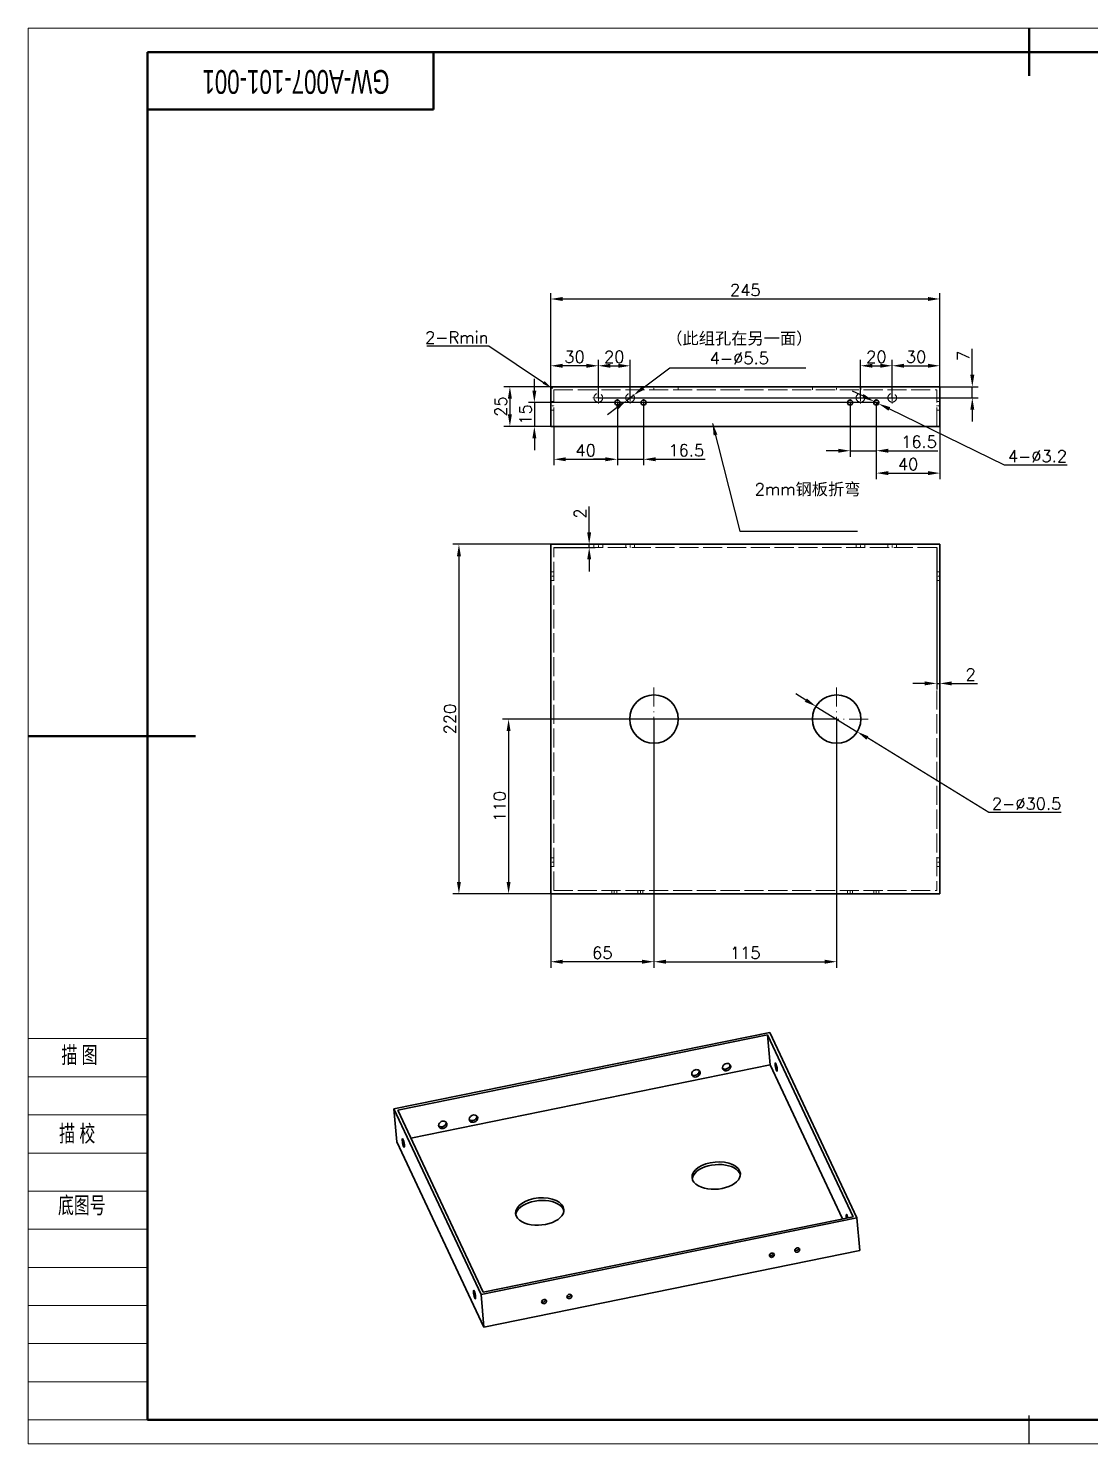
# Model space of a CAD drawing. Header units: millimetres. Extents: x -13336 to 61423, y -27528 to -3175.
# Drawn here: x -13336 to -12667, y -6843 to -5952 of the extents above; entities that cross this region are included whole.
import ezdxf

# ---------------------------------------------------------------- set-up
doc = ezdxf.new("R2010")
doc.units = ezdxf.units.MM
for name, pattern in [('CENTER2', [28.575, 19.05, -3.175, 3.175, -3.175]), ('DASHDOT', [18.5, 12, -3, 0.5, -3]), ('DASHED', [15, 12, -3])]:
    doc.linetypes.add(name, pattern=pattern)
for name, color, linetype, lineweight in [('09图框', 4, 'Continuous', 15), ('中心线', 1, 'CENTER2', 15), ('图框', 4, 'Continuous', 15), ('文字', 3, 'Continuous', 15), ('细实线', 7, 'Continuous', 15), ('轮廓线', 7, 'Continuous', 50)]:
    doc.layers.add(name, color=color, linetype=linetype, lineweight=lineweight)
doc.layers.add('DIM', color=2, linetype='Continuous')
doc.styles.get("Standard").update_dxf_attribs({"font": 'txt', "bigfont": 'gbcbig.shx'})
doc.styles.add('宋体', font='', dxfattribs={"width": 0.8})
doc.styles.add('汉字 5号', font='FSGB2312.ttf', dxfattribs={"width": 0.7, "height": 5})
doc.styles.add('汉字3.5号', font='FSGB2312.ttf', dxfattribs={"width": 0.7, "height": 3.5})
doc.styles.get('宋体').set_extended_font_data('SimSun')
doc.dimstyles.new('1：3', dxfattribs={"dimscale": 3, "dimtxt": 2.5, "dimasz": 2.5, "dimexe": 1.25, "dimexo": 0, "dimtad": 1, "dimdsep": 46, "dimtxsty": 'Standard', "dimcen": 2.5, "dimclrd": 3, "dimclre": 3, "dimclrt": 1, "dimadec": 0, "dimazin": 0, "dimtfac": 1, "dimtmove": 0, "dimatfit": 3, "dimfxl": 0, "dimarcsym": 0})
doc.dimstyles.new('1：3$3', dxfattribs={"dimscale": 3, "dimtxt": 2.5, "dimasz": 2.5, "dimexe": 1.25, "dimexo": 0, "dimtad": 1, "dimtoh": 1, "dimdsep": 46, "dimtxsty": 'Standard', "dimcen": 2.5, "dimclrd": 3, "dimclre": 3, "dimclrt": 1, "dimadec": 0, "dimazin": 0, "dimtfac": 1, "dimtmove": 0, "dimatfit": 3, "dimfxl": 0, "dimarcsym": 0})
doc.dimstyles.new('1：3$4', dxfattribs={"dimscale": 3, "dimtxt": 2.5, "dimasz": 2.5, "dimexe": 1.25, "dimexo": 0, "dimtad": 1, "dimtoh": 1, "dimdsep": 46, "dimtxsty": 'Standard', "dimcen": 2.5, "dimclrd": 3, "dimclre": 3, "dimclrt": 1, "dimadec": 0, "dimazin": 0, "dimtfac": 1, "dimtmove": 0, "dimatfit": 3, "dimfxl": 0, "dimarcsym": 0})

# ---------------------------------------------------------------- blocks, each defined once
blk = doc.blocks.new('A3图框')
at = {"layer": '09图框', "linetype": 'ByBlock', "lineweight": 15}
for p, q in [((66985.19, 10662.44), (66985.19, 10365.44)), ((67405.19, 10365.44), (67405.19, 10662.44))]:
    blk.add_line(p, q, dxfattribs=at)
at = {"layer": '09图框', "linetype": 'Continuous', "lineweight": 15}
for p, q in [((66985.19, 10662.44), (67405.19, 10662.44)), ((66985.19, 10365.44), (67405.19, 10365.44))]:
    blk.add_line(p, q, dxfattribs=at)
at = {"layer": 'DIM'}
blk.add_line((67340.19, 10379.94), (67280.19, 10379.94), dxfattribs=at)
at = {"layer": 'DIM', "ltscale": 20}
for p, q in [((67295.75, 10374.78), (67295.75, 10377.78)), ((67301.25, 10377.03), (67295.75, 10377.78)), ((67301.25, 10375.53), (67295.75, 10374.78)), ((67301.25, 10375.53), (67301.25, 10377.03))]:
    blk.add_line(p, q, dxfattribs=at)
for radius in [1.5, 0.75]:
    blk.add_circle((67290.75, 10376.28), radius, dxfattribs=at)
at = {"layer": '中心线', "color": 7, "linetype": 'Continuous', "lineweight": 50}
for p, q in [((67010.19, 10657.44), (67400.19, 10657.44)), ((67010.19, 10645.44), (67070.19, 10645.44)), ((67400.19, 10370.44), (67010.19, 10370.44))]:
    blk.add_line(p, q, dxfattribs=at)
at = {"layer": '中心线', "linetype": 'CENTER2', "lineweight": 18, "ltscale": 0.25}
for p, q in [((67290.75, 10373.11), (67290.75, 10379.44)), ((67305.17, 10376.28), (67287.07, 10376.27))]:
    blk.add_line(p, q, dxfattribs=at)
at = {"layer": '细实线', "color": 2, "linetype": 'Continuous', "lineweight": 15}
for p, q in [((67010.19, 10450.44), (66985.19, 10450.44)), ((67010.19, 10442.44), (66985.19, 10442.44)), ((67010.19, 10434.44), (66985.19, 10434.44)), ((67010.19, 10426.44), (66985.19, 10426.44)), ((67010.19, 10418.44), (66985.19, 10418.44)), ((67010.19, 10410.44), (66985.19, 10410.44)), ((67280.19, 10405.44), (67220.19, 10405.44)), ((67010.19, 10402.44), (66985.19, 10402.44)), ((67280.19, 10400.44), (67220.19, 10400.44)), ((67400.19, 10395.44), (67220.19, 10395.44)), ((67010.19, 10394.44), (66985.19, 10394.44)), ((67280.19, 10390.44), (67220.19, 10390.44)), ((67010.19, 10386.44), (66985.19, 10386.44)), ((67280.19, 10383.78), (67220.19, 10383.78)), ((67400.19, 10385.44), (67280.19, 10385.44)), ((67010.19, 10378.44), (66985.19, 10378.44)), ((67280.19, 10377.11), (67220.19, 10377.11)), ((67010.19, 10370.44), (66985.19, 10370.44))]:
    blk.add_line(p, q, dxfattribs=at)
at = {"layer": '细实线', "color": 2, "linetype": 'ByBlock', "lineweight": 15}
for p, q in [((67227.19, 10390.44), (67227.19, 10410.44)), ((67234.19, 10390.44), (67234.19, 10410.44)), ((67254.33, 10390.44), (67254.33, 10410.44)), ((67269.33, 10390.44), (67269.33, 10410.44)), ((67280.19, 10370.44), (67280.19, 10410.44)), ((67340.19, 10370.44), (67340.19, 10410.44)), ((67295.19, 10385.44), (67295.19, 10395.44)), ((67310.19, 10370.44), (67310.19, 10395.44)), ((67325.19, 10385.44), (67325.19, 10395.44)), ((67355.19, 10385.44), (67355.19, 10395.44)), ((67370.19, 10385.44), (67370.19, 10395.44)), ((67385.19, 10385.44), (67385.19, 10395.44)), ((67230.19, 10370.44), (67230.19, 10390.44)), ((67250.19, 10370.44), (67250.19, 10390.44)), ((67260.19, 10370.44), (67260.19, 10390.44))]:
    blk.add_line(p, q, dxfattribs=at)
at = {"layer": '轮廓线'}
for p, q in [((67195.19, 10662.44), (67195.19, 10652.44)), ((66985.19, 10513.94), (67020.27, 10513.94)), ((67405.19, 10513.94), (67395.19, 10513.94))]:
    blk.add_line(p, q, dxfattribs=at)
at = {"layer": '轮廓线', "color": 7, "linetype": 'ByBlock', "lineweight": 50}
for p, q in [((67010.19, 10370.44), (67010.19, 10657.44)), ((67070.19, 10645.44), (67070.19, 10657.44)), ((67400.19, 10370.44), (67400.19, 10657.27)), ((67220.19, 10370.44), (67220.19, 10410.44))]:
    blk.add_line(p, q, dxfattribs=at)
at = {"layer": '轮廓线', "linetype": 'Continuous', "lineweight": 50}
blk.add_line((67400.19, 10410.44), (67220.19, 10410.44), dxfattribs=at)
at = {"layer": '中心线', "lineweight": 15, "attachment_point": 1}
for s, insert, char_height, width, style in [('{\\C4;描 图}', (66992.13, 10448.77), 3.5, 25, '汉字3.5号'), ('{\\C4;描 校}', (66991.65, 10432.29), 3.5, 25, '汉字3.5号'), ('{\\C4;底图号}', (66991.41, 10417.24), 3.5, 25, '汉字3.5号'), ('{\\C4;标记}', (67220.28, 10395.43), 3.5, 7.1413, '汉字3.5号'), ('{\\C4;处数}', (67227.14, 10395.28), 3.5, 7.1413, '汉字3.5号'), ('{\\C4;更改文件号}', (67235.71, 10395.43), 3.5, 19.9957, '汉字3.5号'), ('{\\C4;签字}', (67258.04, 10395.44), 3.5, 14.8572, '汉字3.5号'), ('{\\C4;日期}', (67270.9, 10395.44), 3.5, 11, '汉字3.5号'), ('{\\C4;重量}', (67314.26, 10392.46), 3.5, 10, '汉字3.5号'), ('{\\C4;比例}', (67343.91, 10392.5), 3.5, 15, '汉字3.5号'), ('{\\C4;共  张}', (67372.73, 10392.5), 3.5, 15, '汉字3.5号'), ('{\\C4;第  张}', (67387.73, 10392.5), 3.5, 15, '汉字3.5号'), ('{\\C4;设计}', (67222.21, 10389.35), 3.5, 19.9958, '汉字3.5号'), ('{\\C4;拆图}', (67252.21, 10389.35), 3.5, 19.9958, '汉字3.5号'), ('{\\C4;审核}', (67222.03, 10382.83), 3.5, 19.9958, '汉字3.5号'), ('{\\C4;图样标记}', (67288.61, 10385.43), 3.5, 20, '汉字3.5号'), ('{\\C4;精工自动化}', (67357.41, 10381.6), 5, 60, '汉字 5号'), ('{\\C4;标准化}', (67220.2, 10376.28), 3.5, 19.9958, '汉字3.5号'), ('{\\C4;批准}', (67252.21, 10376.02), 3.5, 19.9958, '汉字3.5号')]:
    blk.add_mtext(s, dxfattribs=dict(at, insert=insert, char_height=char_height, width=width, style=style))
at = {"layer": '图框', "color": 4, "lineweight": 18, "style": '宋体', "width": 0.8}
blk.add_text('1st ANGLE PROJECTION', height=2, dxfattribs=at).set_placement((67283.74, 10371.29))
at = {"layer": '轮廓线', "lineweight": 15, "char_height": 3.5, "attachment_point": 1, "style": '汉字3.5号'}
for s, insert, width in [('{\\C4;数量}', (67285.05, 10392.91), 10), ('{\\C4;材料}', (67321.7, 10385.17), 30)]:
    blk.add_mtext(s, dxfattribs=dict(at, insert=insert, width=width))
blk = doc.blocks.new('*D82')
at = {"color": 3, "lineweight": -2, "transparency": 16777216}
for p, q in [((-13006.86, -6202.32), (-13006.86, -6118.36)), ((-12761.86, -6202.32), (-12761.86, -6118.36)), ((-12999.36, -6122.11), (-12769.36, -6122.11))]:
    blk.add_line(p, q, dxfattribs=at)
at = {"color": 3, "transparency": 16777216}
for points in [[(-12999.36, -6120.86), (-12999.36, -6123.36), (-13006.86, -6122.11)], [(-12769.36, -6120.86), (-12769.36, -6123.36), (-12761.86, -6122.11)]]:
    blk.add_solid(points, dxfattribs=at)
at = {"layer": 'Defpoints', "color": 0, "transparency": 16777216}
for p in [(-12761.86, -6122.11), (-13006.86, -6202.32), (-12761.86, -6202.32)]:
    blk.add_point(p, dxfattribs=at)
at = {"color": 1, "transparency": 16777216, "insert": (-12884.36, -6116.48), "char_height": 7.5, "attachment_point": 5}
blk.add_mtext('245', dxfattribs=at)
blk = doc.blocks.new('*D83')
at = {"color": 3, "lineweight": -2, "transparency": 16777216}
for p, q in [((-13006.86, -6177.32), (-13036.31, -6177.32)), ((-13032.56, -6184.82), (-13032.56, -6194.82)), ((-13006.86, -6202.32), (-13036.31, -6202.32))]:
    blk.add_line(p, q, dxfattribs=at)
at = {"color": 3, "transparency": 16777216}
for points in [[(-13033.81, -6184.82), (-13031.31, -6184.82), (-13032.56, -6177.32)], [(-13033.81, -6194.82), (-13031.31, -6194.82), (-13032.56, -6202.32)]]:
    blk.add_solid(points, dxfattribs=at)
at = {"layer": 'Defpoints', "color": 0, "transparency": 16777216}
for p in [(-13006.86, -6177.32), (-13032.56, -6202.32), (-13006.86, -6202.32)]:
    blk.add_point(p, dxfattribs=at)
at = {"color": 1, "transparency": 16777216, "insert": (-13038.19, -6189.82), "char_height": 7.5, "attachment_point": 5, "rotation": 90}
blk.add_mtext('25', dxfattribs=at)
blk = doc.blocks.new('*D84')
at = {"color": 3, "lineweight": -2, "transparency": 16777216}
for p, q in [((-13017.14, -6179.82), (-13017.14, -6172.32)), ((-12801.86, -6187.32), (-13020.89, -6187.32)), ((-13017.14, -6187.32), (-13017.14, -6202.32)), ((-13004.86, -6202.32), (-13020.89, -6202.32)), ((-13017.14, -6209.82), (-13017.14, -6217.32))]:
    blk.add_line(p, q, dxfattribs=at)
at = {"color": 3, "transparency": 16777216}
for points in [[(-13018.39, -6179.82), (-13015.89, -6179.82), (-13017.14, -6187.32)], [(-13018.39, -6209.82), (-13015.89, -6209.82), (-13017.14, -6202.32)]]:
    blk.add_solid(points, dxfattribs=at)
at = {"layer": 'Defpoints', "color": 0, "transparency": 16777216}
for p in [(-12801.86, -6187.32), (-13017.14, -6202.32), (-13004.86, -6202.32)]:
    blk.add_point(p, dxfattribs=at)
at = {"color": 1, "transparency": 16777216, "insert": (-13022.77, -6194.82), "char_height": 7.5, "attachment_point": 5, "rotation": 90}
blk.add_mtext('15', dxfattribs=at)
blk = doc.blocks.new('*D85')
at = {"color": 3, "lineweight": -2, "transparency": 16777216}
for p, q in [((-12964.86, -6187.32), (-12964.86, -6226.77)), ((-13004.86, -6202.32), (-13004.86, -6226.77)), ((-12997.36, -6223.02), (-12972.36, -6223.02))]:
    blk.add_line(p, q, dxfattribs=at)
at = {"color": 3, "transparency": 16777216}
for points in [[(-12997.36, -6221.77), (-12997.36, -6224.27), (-13004.86, -6223.02)], [(-12972.36, -6221.77), (-12972.36, -6224.27), (-12964.86, -6223.02)]]:
    blk.add_solid(points, dxfattribs=at)
at = {"layer": 'Defpoints', "color": 0, "transparency": 16777216}
for p in [(-12964.86, -6187.32), (-13004.86, -6202.32), (-12964.86, -6223.02)]:
    blk.add_point(p, dxfattribs=at)
at = {"color": 1, "transparency": 16777216, "insert": (-12984.86, -6217.39), "char_height": 7.5, "attachment_point": 5}
blk.add_mtext('40', dxfattribs=at)
blk = doc.blocks.new('*D86')
at = {"color": 3, "lineweight": -2, "transparency": 16777216}
for p, q in [((-12964.86, -6187.32), (-12964.86, -6226.77)), ((-12948.36, -6187.32), (-12948.36, -6226.77)), ((-12972.36, -6223.02), (-12979.86, -6223.02)), ((-12964.86, -6223.02), (-12948.36, -6223.02)), ((-12940.86, -6223.02), (-12909.61, -6223.02))]:
    blk.add_line(p, q, dxfattribs=at)
at = {"color": 3, "transparency": 16777216}
for points in [[(-12972.36, -6221.77), (-12972.36, -6224.27), (-12964.86, -6223.02)], [(-12940.86, -6221.77), (-12940.86, -6224.27), (-12948.36, -6223.02)]]:
    blk.add_solid(points, dxfattribs=at)
at = {"layer": 'Defpoints', "color": 0, "transparency": 16777216}
for p in [(-12964.86, -6187.32), (-12948.36, -6187.32), (-12948.36, -6223.02)]:
    blk.add_point(p, dxfattribs=at)
at = {"color": 1, "transparency": 16777216, "insert": (-12921.49, -6217.39), "char_height": 7.5, "attachment_point": 5}
blk.add_mtext('16.5', dxfattribs=at)
blk = doc.blocks.new('*D87')
at = {"color": 3, "lineweight": -2, "transparency": 16777216}
for p, q in [((-12801.86, -6187.32), (-12801.86, -6235.48)), ((-12761.86, -6187.32), (-12761.86, -6235.48)), ((-12794.36, -6231.73), (-12769.36, -6231.73))]:
    blk.add_line(p, q, dxfattribs=at)
at = {"color": 3, "transparency": 16777216}
for points in [[(-12794.36, -6230.48), (-12794.36, -6232.98), (-12801.86, -6231.73)], [(-12769.36, -6230.48), (-12769.36, -6232.98), (-12761.86, -6231.73)]]:
    blk.add_solid(points, dxfattribs=at)
at = {"layer": 'Defpoints', "color": 0, "transparency": 16777216}
for p in [(-12801.86, -6187.32), (-12761.86, -6187.32), (-12761.86, -6231.73)]:
    blk.add_point(p, dxfattribs=at)
at = {"color": 1, "transparency": 16777216, "insert": (-12781.86, -6226.1), "char_height": 7.5, "attachment_point": 5}
blk.add_mtext('40', dxfattribs=at)
blk = doc.blocks.new('*D88')
at = {"color": 3, "lineweight": -2, "transparency": 16777216}
for p, q in [((-12818.36, -6187.32), (-12818.36, -6221.39)), ((-12801.86, -6187.32), (-12801.86, -6221.39)), ((-12825.86, -6217.64), (-12833.36, -6217.64)), ((-12818.36, -6217.64), (-12801.86, -6217.64)), ((-12794.36, -6217.64), (-12763.11, -6217.64))]:
    blk.add_line(p, q, dxfattribs=at)
at = {"color": 3, "transparency": 16777216}
for points in [[(-12825.86, -6216.39), (-12825.86, -6218.89), (-12818.36, -6217.64)], [(-12794.36, -6216.39), (-12794.36, -6218.89), (-12801.86, -6217.64)]]:
    blk.add_solid(points, dxfattribs=at)
at = {"layer": 'Defpoints', "color": 0, "transparency": 16777216}
for p in [(-12818.36, -6187.32), (-12801.86, -6187.32), (-12801.86, -6217.64)]:
    blk.add_point(p, dxfattribs=at)
at = {"color": 1, "transparency": 16777216, "insert": (-12774.99, -6212.01), "char_height": 7.5, "attachment_point": 5}
blk.add_mtext('16.5', dxfattribs=at)
blk = doc.blocks.new('*D89')
at = {"color": 3, "lineweight": -2, "transparency": 16777216}
for p, q in [((-13006.86, -6186.57), (-13006.86, -6160.42)), ((-12984.36, -6164.17), (-12999.36, -6164.17)), ((-12976.86, -6184.32), (-12976.86, -6160.42))]:
    blk.add_line(p, q, dxfattribs=at)
at = {"color": 3, "transparency": 16777216}
for points in [[(-12999.36, -6162.92), (-12999.36, -6165.42), (-13006.86, -6164.17)], [(-12984.36, -6162.92), (-12984.36, -6165.42), (-12976.86, -6164.17)]]:
    blk.add_solid(points, dxfattribs=at)
at = {"layer": 'Defpoints', "color": 0, "transparency": 16777216}
for p in [(-13006.86, -6164.17), (-13006.86, -6186.57), (-12976.86, -6184.32)]:
    blk.add_point(p, dxfattribs=at)
at = {"color": 1, "transparency": 16777216, "insert": (-12991.86, -6158.55), "char_height": 7.5, "attachment_point": 5}
blk.add_mtext('30', dxfattribs=at)
blk = doc.blocks.new('*D90')
at = {"color": 3, "lineweight": -2, "transparency": 16777216}
for p, q in [((-12976.86, -6184.32), (-12976.86, -6160.42)), ((-12969.36, -6164.17), (-12964.36, -6164.17)), ((-12956.86, -6184.32), (-12956.86, -6160.42))]:
    blk.add_line(p, q, dxfattribs=at)
at = {"color": 3, "transparency": 16777216}
for points in [[(-12969.36, -6162.92), (-12969.36, -6165.42), (-12976.86, -6164.17)], [(-12964.36, -6162.92), (-12964.36, -6165.42), (-12956.86, -6164.17)]]:
    blk.add_solid(points, dxfattribs=at)
at = {"layer": 'Defpoints', "color": 0, "transparency": 16777216}
for p in [(-12956.86, -6164.17), (-12976.86, -6184.32), (-12956.86, -6184.32)]:
    blk.add_point(p, dxfattribs=at)
at = {"color": 1, "transparency": 16777216, "insert": (-12966.86, -6158.55), "char_height": 7.5, "attachment_point": 5}
blk.add_mtext('20', dxfattribs=at)
blk = doc.blocks.new('*D91')
at = {"color": 3, "lineweight": -2, "transparency": 16777216}
for p, q in [((-12791.86, -6184.32), (-12791.86, -6160.4)), ((-12784.36, -6164.15), (-12769.36, -6164.15)), ((-12761.86, -6186.57), (-12761.86, -6160.4))]:
    blk.add_line(p, q, dxfattribs=at)
at = {"color": 3, "transparency": 16777216}
for points in [[(-12784.36, -6162.9), (-12784.36, -6165.4), (-12791.86, -6164.15)], [(-12769.36, -6162.9), (-12769.36, -6165.4), (-12761.86, -6164.15)]]:
    blk.add_solid(points, dxfattribs=at)
at = {"layer": 'Defpoints', "color": 0, "transparency": 16777216}
for p in [(-12761.86, -6164.15), (-12791.86, -6184.32), (-12761.86, -6186.57)]:
    blk.add_point(p, dxfattribs=at)
at = {"color": 1, "transparency": 16777216, "insert": (-12776.86, -6158.52), "char_height": 7.5, "attachment_point": 5}
blk.add_mtext('30', dxfattribs=at)
blk = doc.blocks.new('*D92')
at = {"color": 3, "lineweight": -2, "transparency": 16777216}
for p, q in [((-12811.86, -6184.32), (-12811.86, -6160.4)), ((-12804.36, -6164.15), (-12799.36, -6164.15)), ((-12791.86, -6184.32), (-12791.86, -6160.4))]:
    blk.add_line(p, q, dxfattribs=at)
at = {"color": 3, "transparency": 16777216}
for points in [[(-12804.36, -6162.9), (-12804.36, -6165.4), (-12811.86, -6164.15)], [(-12799.36, -6162.9), (-12799.36, -6165.4), (-12791.86, -6164.15)]]:
    blk.add_solid(points, dxfattribs=at)
at = {"layer": 'Defpoints', "color": 0, "transparency": 16777216}
for p in [(-12791.86, -6164.15), (-12811.86, -6184.32), (-12791.86, -6184.32)]:
    blk.add_point(p, dxfattribs=at)
at = {"color": 1, "transparency": 16777216, "insert": (-12801.86, -6158.52), "char_height": 7.5, "attachment_point": 5}
blk.add_mtext('20', dxfattribs=at)
blk = doc.blocks.new('*D93')
at = {"color": 3, "lineweight": -2, "transparency": 16777216}
for p, q in [((-12741.44, -6169.82), (-12741.44, -6153.57)), ((-13006.86, -6177.32), (-12737.69, -6177.32)), ((-12741.44, -6184.32), (-12741.44, -6177.32)), ((-12976.86, -6184.32), (-12737.69, -6184.32)), ((-12741.44, -6191.82), (-12741.44, -6199.32))]:
    blk.add_line(p, q, dxfattribs=at)
at = {"color": 3, "transparency": 16777216}
for points in [[(-12742.69, -6169.82), (-12740.19, -6169.82), (-12741.44, -6177.32)], [(-12742.69, -6191.82), (-12740.19, -6191.82), (-12741.44, -6184.32)]]:
    blk.add_solid(points, dxfattribs=at)
at = {"layer": 'Defpoints', "color": 0, "transparency": 16777216}
for p in [(-13006.86, -6177.32), (-12741.44, -6177.32), (-12976.86, -6184.32)]:
    blk.add_point(p, dxfattribs=at)
at = {"color": 1, "transparency": 16777216, "insert": (-12747.06, -6157.94), "char_height": 7.5, "attachment_point": 5, "rotation": 90}
blk.add_mtext('7', dxfattribs=at)
blk = doc.blocks.new('*D94')
at = {"color": 3, "lineweight": -2, "transparency": 16777216}
for p, q in [((-12931.96, -6165.64), (-12948.66, -6178.17)), ((-12846.16, -6165.64), (-12931.96, -6165.64)), ((-12959.06, -6185.97), (-12954.66, -6182.67)), ((-12965.06, -6190.47), (-12971.06, -6194.97))]:
    blk.add_line(p, q, dxfattribs=at)
at = {"color": 3, "transparency": 16777216}
for points in [[(-12949.41, -6177.17), (-12947.91, -6179.17), (-12954.66, -6182.67)], [(-12965.81, -6189.47), (-12964.31, -6191.47), (-12959.06, -6185.97)]]:
    blk.add_solid(points, dxfattribs=at)
at = {"layer": 'Defpoints', "color": 0, "transparency": 16777216}
for p in [(-12954.66, -6182.67), (-12959.06, -6185.97)]:
    blk.add_point(p, dxfattribs=at)
at = {"color": 1, "transparency": 16777216, "insert": (-12888.12, -6153.14), "char_height": 7.5, "attachment_point": 5}
blk.add_mtext('{\\fSimSun|b0|i0|c134|p2;（此组孔在另一面）\\P}4-%%c5.5', dxfattribs=at)
blk = doc.blocks.new('*D95')
at = {"color": 3, "lineweight": -2, "transparency": 16777216}
for p, q in [((-12810.04, -6183.33), (-12816.78, -6180.04)), ((-12803.3, -6186.62), (-12800.43, -6188.02)), ((-12721.07, -6226.73), (-12793.68, -6191.31)), ((-12681.69, -6226.73), (-12721.07, -6226.73))]:
    blk.add_line(p, q, dxfattribs=at)
at = {"color": 3, "transparency": 16777216}
for points in [[(-12809.49, -6182.21), (-12810.59, -6184.45), (-12803.3, -6186.62)], [(-12793.14, -6190.19), (-12794.23, -6192.43), (-12800.43, -6188.02)]]:
    blk.add_solid(points, dxfattribs=at)
at = {"layer": 'Defpoints', "color": 0, "transparency": 16777216}
for p in [(-12803.3, -6186.62), (-12800.43, -6188.02)]:
    blk.add_point(p, dxfattribs=at)
at = {"color": 1, "transparency": 16777216, "insert": (-12700.44, -6221.1), "char_height": 7.5, "attachment_point": 5}
blk.add_mtext('4-%%c3.2', dxfattribs=at)
blk = doc.blocks.new('*D96')
at = {"color": 3, "lineweight": -2, "transparency": 16777216}
for p, q in [((-13006.86, -6276.56), (-13068.38, -6276.56)), ((-13064.63, -6284.06), (-13064.63, -6489.06)), ((-13006.86, -6496.56), (-13068.38, -6496.56))]:
    blk.add_line(p, q, dxfattribs=at)
at = {"color": 3, "transparency": 16777216}
for points in [[(-13065.88, -6284.06), (-13063.38, -6284.06), (-13064.63, -6276.56)], [(-13065.88, -6489.06), (-13063.38, -6489.06), (-13064.63, -6496.56)]]:
    blk.add_solid(points, dxfattribs=at)
at = {"layer": 'Defpoints', "color": 0, "transparency": 16777216}
for p in [(-13006.86, -6276.56), (-13064.63, -6496.56), (-13006.86, -6496.56)]:
    blk.add_point(p, dxfattribs=at)
at = {"color": 1, "transparency": 16777216, "insert": (-13070.25, -6386.56), "char_height": 7.5, "attachment_point": 5, "rotation": 90}
blk.add_mtext('220', dxfattribs=at)
blk = doc.blocks.new('*D97')
at = {"color": 3, "lineweight": -2, "transparency": 16777216}
for p, q in [((-12826.86, -6386.56), (-13037.13, -6386.56)), ((-13033.38, -6394.06), (-13033.38, -6489.06)), ((-12761.86, -6496.56), (-13037.13, -6496.56))]:
    blk.add_line(p, q, dxfattribs=at)
at = {"color": 3, "transparency": 16777216}
for points in [[(-13034.63, -6394.06), (-13032.13, -6394.06), (-13033.38, -6386.56)], [(-13034.63, -6489.06), (-13032.13, -6489.06), (-13033.38, -6496.56)]]:
    blk.add_solid(points, dxfattribs=at)
at = {"layer": 'Defpoints', "color": 0, "transparency": 16777216}
for p in [(-12826.86, -6386.56), (-13033.38, -6496.56), (-12761.86, -6496.56)]:
    blk.add_point(p, dxfattribs=at)
at = {"color": 1, "transparency": 16777216, "insert": (-13039, -6441.56), "char_height": 7.5, "attachment_point": 5, "rotation": 90}
blk.add_mtext('110', dxfattribs=at)
blk = doc.blocks.new('*D98')
at = {"color": 3, "lineweight": -2, "transparency": 16777216}
for p, q in [((-13006.86, -6386.56), (-13006.86, -6543.06)), ((-12941.86, -6386.56), (-12941.86, -6543.06)), ((-12949.36, -6539.31), (-12999.36, -6539.31))]:
    blk.add_line(p, q, dxfattribs=at)
at = {"color": 3, "transparency": 16777216}
for points in [[(-12999.36, -6538.06), (-12999.36, -6540.56), (-13006.86, -6539.31)], [(-12949.36, -6538.06), (-12949.36, -6540.56), (-12941.86, -6539.31)]]:
    blk.add_solid(points, dxfattribs=at)
at = {"layer": 'Defpoints', "color": 0, "transparency": 16777216}
for p in [(-13006.86, -6386.56), (-12941.86, -6386.56), (-13006.86, -6539.31)]:
    blk.add_point(p, dxfattribs=at)
at = {"color": 1, "transparency": 16777216, "insert": (-12974.36, -6533.69), "char_height": 7.5, "attachment_point": 5}
blk.add_mtext('65', dxfattribs=at)
blk = doc.blocks.new('*D99')
at = {"color": 3, "lineweight": -2, "transparency": 16777216}
for p, q in [((-12941.86, -6386.56), (-12941.86, -6543.06)), ((-12826.86, -6386.56), (-12826.86, -6543.06)), ((-12934.36, -6539.31), (-12834.36, -6539.31))]:
    blk.add_line(p, q, dxfattribs=at)
at = {"color": 3, "transparency": 16777216}
for points in [[(-12934.36, -6538.06), (-12934.36, -6540.56), (-12941.86, -6539.31)], [(-12834.36, -6538.06), (-12834.36, -6540.56), (-12826.86, -6539.31)]]:
    blk.add_solid(points, dxfattribs=at)
at = {"layer": 'Defpoints', "color": 0, "transparency": 16777216}
for p in [(-12941.86, -6386.56), (-12826.86, -6386.56), (-12826.86, -6539.31)]:
    blk.add_point(p, dxfattribs=at)
at = {"color": 1, "transparency": 16777216, "insert": (-12884.36, -6533.69), "char_height": 7.5, "attachment_point": 5}
blk.add_mtext('115', dxfattribs=at)
blk = doc.blocks.new('*D100')
at = {"color": 3, "lineweight": -2, "transparency": 16777216}
for p, q in [((-12846.25, -6374.65), (-12852.64, -6370.72)), ((-12839.86, -6378.58), (-12813.87, -6394.54)), ((-12731.03, -6445.45), (-12807.48, -6398.47)), ((-12685.41, -6445.45), (-12731.03, -6445.45))]:
    blk.add_line(p, q, dxfattribs=at)
at = {"color": 3, "transparency": 16777216}
for points in [[(-12845.59, -6373.58), (-12846.9, -6375.71), (-12839.86, -6378.58)], [(-12806.83, -6397.41), (-12808.14, -6399.54), (-12813.87, -6394.54)]]:
    blk.add_solid(points, dxfattribs=at)
at = {"layer": 'Defpoints', "color": 0, "transparency": 16777216}
for p in [(-12839.86, -6378.58), (-12813.87, -6394.54)]:
    blk.add_point(p, dxfattribs=at)
at = {"color": 1, "transparency": 16777216, "insert": (-12707.28, -6439.83), "char_height": 7.5, "attachment_point": 5}
blk.add_mtext('2-%%c30.5', dxfattribs=at)
blk = doc.blocks.new('*D106')
at = {"layer": 'Defpoints', "color": 0, "transparency": 16777216}
for p in [(-13006.35, -6178.01), (-13005.52, -6178.56)]:
    blk.add_point(p, dxfattribs=at)
at = {"layer": 'DIM', "color": 3, "lineweight": -2, "transparency": 16777216}
for p, q in [((-13084.79, -6151.57), (-13045.79, -6151.57)), ((-13045.79, -6151.57), (-13011.33, -6174.67)), ((-13005.52, -6178.56), (-13006.35, -6178.01))]:
    blk.add_line(p, q, dxfattribs=at)
at = {"layer": 'DIM', "color": 3, "transparency": 16777216}
blk.add_solid([(-13010.78, -6173.84), (-13011.89, -6175.5), (-13006.35, -6178.01)], dxfattribs=at)
at = {"layer": 'DIM', "color": 1, "transparency": 16777216, "insert": (-13066.04, -6146.32), "char_height": 7.5, "attachment_point": 5}
blk.add_mtext('2-Rmin', dxfattribs=at)
blk = doc.blocks.new('*D107')
at = {"color": 3, "lineweight": -2, "transparency": 16777216}
for p, q in [((-12763.86, -6278.56), (-12763.86, -6367.86)), ((-12761.86, -6276.56), (-12761.86, -6367.86)), ((-12771.36, -6364.11), (-12778.86, -6364.11)), ((-12763.86, -6364.11), (-12761.86, -6364.11)), ((-12754.36, -6364.11), (-12738.11, -6364.11))]:
    blk.add_line(p, q, dxfattribs=at)
at = {"color": 3, "transparency": 16777216}
for points in [[(-12771.36, -6362.86), (-12771.36, -6365.36), (-12763.86, -6364.11)], [(-12754.36, -6362.86), (-12754.36, -6365.36), (-12761.86, -6364.11)]]:
    blk.add_solid(points, dxfattribs=at)
at = {"layer": 'Defpoints', "color": 0, "transparency": 16777216}
for p in [(-12763.86, -6278.56), (-12761.86, -6276.56), (-12761.86, -6364.11)]:
    blk.add_point(p, dxfattribs=at)
at = {"color": 1, "transparency": 16777216, "insert": (-12742.49, -6358.48), "char_height": 7.5, "attachment_point": 5}
blk.add_mtext('2', dxfattribs=at)
blk = doc.blocks.new('*D108')
at = {"color": 3, "lineweight": -2, "transparency": 16777216}
for p, q in [((-12982.63, -6269.06), (-12982.63, -6252.81)), ((-13006.86, -6276.56), (-12978.88, -6276.56)), ((-13004.86, -6278.56), (-12978.88, -6278.56)), ((-12982.63, -6278.56), (-12982.63, -6276.56)), ((-12982.63, -6286.06), (-12982.63, -6293.56))]:
    blk.add_line(p, q, dxfattribs=at)
at = {"color": 3, "transparency": 16777216}
for points in [[(-12983.88, -6269.06), (-12981.38, -6269.06), (-12982.63, -6276.56)], [(-12983.88, -6286.06), (-12981.38, -6286.06), (-12982.63, -6278.56)]]:
    blk.add_solid(points, dxfattribs=at)
at = {"layer": 'Defpoints', "color": 0, "transparency": 16777216}
for p in [(-13006.86, -6276.56), (-13004.86, -6278.56), (-12982.63, -6276.56)]:
    blk.add_point(p, dxfattribs=at)
at = {"color": 1, "transparency": 16777216, "insert": (-12988.25, -6257.18), "char_height": 7.5, "attachment_point": 5, "rotation": 90}
blk.add_mtext('2', dxfattribs=at)

msp = doc.modelspace()

# ---------------------------------------------------------------- linework, layer by layer
at = {"color": 171, "lineweight": 35}
for p, q in [((-12761.863, -6177.32), (-13006.863, -6177.32)), ((-13006.863, -6202.32), (-13006.863, -6177.32)), ((-12761.863, -6177.32), (-12761.863, -6202.32)), ((-13006.863, -6202.32), (-12761.863, -6202.32)), ((-13006.863, -6276.56), (-13006.863, -6496.56)), ((-12761.863, -6276.56), (-13006.863, -6276.56)), ((-12761.863, -6276.56), (-12761.863, -6496.56)), ((-12761.863, -6496.56), (-13006.863, -6496.56))]:
    msp.add_line(p, q, dxfattribs=at)
at = {"color": 2, "linetype": 'DASHED', "lineweight": 13}
for p, q in [((-13004.863, -6202.32), (-13004.863, -6179.32)), ((-13004.863, -6179.32), (-12763.863, -6179.32)), ((-12763.863, -6202.32), (-12763.863, -6179.32)), ((-13004.863, -6494.56), (-13004.863, -6278.56)), ((-12763.863, -6278.56), (-13004.863, -6278.56)), ((-12763.863, -6278.56), (-12763.863, -6494.56)), ((-13004.863, -6494.56), (-12763.863, -6494.56))]:
    msp.add_line(p, q, dxfattribs=at)
at = {"color": 1, "linetype": 'DASHDOT', "lineweight": 13, "ltscale": 0.178748}
for p, q in [((-12976.863, -6180.745), (-12976.863, -6187.895)), ((-12956.863, -6180.745), (-12956.863, -6187.895)), ((-12811.863, -6180.745), (-12811.863, -6187.895)), ((-12791.863, -6180.745), (-12791.863, -6187.895)), ((-12973.289, -6184.32), (-12980.438, -6184.32)), ((-12953.289, -6184.32), (-12960.438, -6184.32))]:
    msp.add_line(p, q, dxfattribs=at)
at = {"color": 7, "linetype": 'DASHED', "lineweight": 13, "ltscale": 0.05}
for p, q in [((-12957.113, -6177.32), (-12957.113, -6179.32)), ((-12926.613, -6177.32), (-12926.613, -6179.32)), ((-12842.113, -6177.32), (-12842.113, -6179.32)), ((-12811.613, -6177.32), (-12811.613, -6179.32)), ((-13004.863, -6186.57), (-13006.863, -6186.57)), ((-13004.863, -6186.57), (-13006.863, -6186.57)), ((-13004.863, -6192.07), (-13006.863, -6192.07)), ((-13004.863, -6192.07), (-13006.863, -6192.07)), ((-12761.863, -6186.57), (-12763.863, -6186.57)), ((-12761.863, -6186.57), (-12763.863, -6186.57)), ((-12761.863, -6192.07), (-12763.863, -6192.07)), ((-12761.863, -6192.07), (-12763.863, -6192.07)), ((-12979.613, -6276.56), (-12979.613, -6278.56)), ((-12974.113, -6276.56), (-12974.113, -6278.56)), ((-12959.613, -6276.56), (-12959.613, -6278.56)), ((-12954.113, -6276.56), (-12954.113, -6278.56)), ((-12814.613, -6276.56), (-12814.613, -6278.56)), ((-12809.113, -6276.56), (-12809.113, -6278.56)), ((-12794.613, -6276.56), (-12794.613, -6278.56)), ((-12789.113, -6276.56), (-12789.113, -6278.56)), ((-13006.863, -6293.81), (-13004.863, -6293.81)), ((-13006.863, -6299.31), (-13004.863, -6299.31)), ((-12763.863, -6293.81), (-12761.863, -6293.81)), ((-12763.863, -6299.31), (-12761.863, -6299.31)), ((-13006.863, -6473.81), (-13004.863, -6473.81)), ((-12763.863, -6473.81), (-12761.863, -6473.81)), ((-13006.863, -6479.31), (-13004.863, -6479.31)), ((-12763.863, -6479.31), (-12761.863, -6479.31)), ((-12968.463, -6496.56), (-12968.463, -6494.56)), ((-12965.264, -6496.56), (-12965.264, -6494.56)), ((-12951.963, -6496.56), (-12951.963, -6494.56)), ((-12948.764, -6496.56), (-12948.764, -6494.56)), ((-12819.963, -6496.56), (-12819.963, -6494.56)), ((-12816.764, -6496.56), (-12816.764, -6494.56)), ((-12803.463, -6496.56), (-12803.463, -6494.56)), ((-12800.264, -6496.56), (-12800.264, -6494.56))]:
    msp.add_line(p, q, dxfattribs=at)
at = {"color": 1, "linetype": 'DASHDOT', "lineweight": 13, "ltscale": 0.060016}
for p, q in [((-12941.863, -6177.12), (-12941.863, -6179.52)), ((-12826.863, -6177.12), (-12826.863, -6179.52)), ((-12976.863, -6276.36), (-12976.863, -6278.76)), ((-12956.863, -6276.36), (-12956.863, -6278.76)), ((-12811.863, -6276.36), (-12811.863, -6278.76)), ((-12791.863, -6276.36), (-12791.863, -6278.76))]:
    msp.add_line(p, q, dxfattribs=at)
at = {"color": 1, "linetype": 'DASHDOT', "lineweight": 13, "ltscale": 0.059998}
for p, q in [((-13007.063, -6189.32), (-13004.664, -6189.32)), ((-13007.063, -6296.56), (-13004.664, -6296.56)), ((-13007.063, -6476.56), (-13004.664, -6476.56))]:
    msp.add_line(p, q, dxfattribs=at)
at = {"color": 1, "linetype": 'DASHDOT', "lineweight": 13, "ltscale": 0.103998}
for p, q in [((-12962.784, -6187.32), (-12966.943, -6187.32)), ((-12946.284, -6187.32), (-12950.443, -6187.32)), ((-12816.284, -6187.32), (-12820.443, -6187.32)), ((-12799.784, -6187.32), (-12803.943, -6187.32))]:
    msp.add_line(p, q, dxfattribs=at)
at = {"color": 1, "linetype": 'DASHDOT', "lineweight": 13, "ltscale": 0.104001}
for p, q in [((-12964.863, -6185.24), (-12964.863, -6189.4)), ((-12948.363, -6185.24), (-12948.363, -6189.4)), ((-12818.363, -6185.24), (-12818.363, -6189.4)), ((-12801.863, -6185.24), (-12801.863, -6189.4))]:
    msp.add_line(p, q, dxfattribs=at)
at = {"color": 1, "linetype": 'DASHDOT', "lineweight": 13, "ltscale": 0.178754}
for p, q in [((-12808.288, -6184.32), (-12815.439, -6184.32)), ((-12788.288, -6184.32), (-12795.439, -6184.32))]:
    msp.add_line(p, q, dxfattribs=at)
at = {"color": 1, "linetype": 'DASHDOT', "lineweight": 13, "ltscale": 0.060004}
for p, q in [((-12764.064, -6189.32), (-12761.663, -6189.32)), ((-12764.064, -6296.56), (-12761.663, -6296.56)), ((-12764.064, -6476.56), (-12761.663, -6476.56))]:
    msp.add_line(p, q, dxfattribs=at)
at = {"color": 1, "linetype": 'DASHDOT', "lineweight": 13}
for p, q in [((-12941.863, -6366.735), (-12941.863, -6406.385)), ((-12826.863, -6366.735), (-12826.863, -6406.385)), ((-12922.039, -6386.56), (-12961.688, -6386.56)), ((-12807.038, -6386.56), (-12846.689, -6386.56))]:
    msp.add_line(p, q, dxfattribs=at)
at = {"color": 1, "linetype": 'DASHDOT', "lineweight": 13, "ltscale": 0.060001}
for p, q in [((-12966.863, -6496.76), (-12966.863, -6494.36)), ((-12950.363, -6496.76), (-12950.363, -6494.36)), ((-12818.363, -6496.76), (-12818.363, -6494.36)), ((-12801.863, -6496.76), (-12801.863, -6494.36))]:
    msp.add_line(p, q, dxfattribs=at)
at = {"color": 7, "lineweight": 35}
for p, q in [((-12868.899, -6583.835), (-13105.549, -6632.021)), ((-12868.899, -6583.835), (-12814.078, -6700.571)), ((-13103.119, -6632.689), (-12870.332, -6585.289)), ((-12816.509, -6699.903), (-12870.332, -6585.289)), ((-13094.85, -6650.296), (-12868.721, -6604.252)), ((-12823.166, -6701.259), (-12868.721, -6604.252)), ((-13105.549, -6632.021), (-13050.729, -6748.757)), ((-13103.798, -6652.633), (-13105.549, -6632.021)), ((-13103.119, -6632.689), (-13049.295, -6747.302)), ((-13103.798, -6652.633), (-13048.977, -6769.369)), ((-12816.509, -6699.903), (-13049.295, -6747.302)), ((-12814.078, -6700.571), (-13050.729, -6748.757)), ((-12814.078, -6700.571), (-12812.327, -6721.183)), ((-13048.977, -6769.369), (-12812.327, -6721.183)), ((-13048.977, -6769.369), (-13050.729, -6748.757))]:
    msp.add_line(p, q, dxfattribs=at)
at = {"color": 7, "lineweight": 35, "ltscale": 0.475783}
msp.add_line((-12870.332, -6585.289), (-12868.721, -6604.252), dxfattribs=at)
msp.add_line((-12705.731, -6842.719), (-12705.731, -6825.07))
at = {"color": 7, "linetype": 'DASHED', "lineweight": 13}
for centre in [(-12976.863, -6184.32), (-12956.863, -6184.32), (-12811.863, -6184.32), (-12791.863, -6184.32)]:
    msp.add_circle(centre, 2.75, dxfattribs=at)
at = {"color": 171, "lineweight": 35}
for centre, radius in [((-12964.863, -6187.32), 1.6), ((-12948.363, -6187.32), 1.6), ((-12818.363, -6187.32), 1.6), ((-12801.863, -6187.32), 1.6), ((-12941.863, -6386.56), 15.25), ((-12826.863, -6386.56), 15.25)]:
    msp.add_circle(centre, radius, dxfattribs=at)
at = {"color": 7, "lineweight": 35}
for centre, major_axis, ratio, start_param, end_param in [((-12915.436, -6609.571), (2.489, 1.169), 0.8101552, 1.7796416, 3.1415268), ((-12915.934, -6608.509), (-2.489, -1.169), 0.8101552, 0.2662563, 1.7796416), ((-12915.436, -6609.571), (2.489, 1.169), 0.8101552, 3.1415268, 6.2831195), ((-12915.436, -6609.571), (2.489, 1.169), 0.8101552, 6.2831195, 8.0628269), ((-12915.934, -6608.509), (-2.489, -1.169), 0.8101552, 1.7796416, 2.8753363), ((-12896.117, -6605.637), (2.489, 1.169), 0.8101552, 6.2831195, 9.4247121), ((-12896.616, -6604.576), (-2.489, -1.169), 0.8101552, 0.2662563, 2.8753363), ((-12896.117, -6605.637), (2.489, 1.169), 0.8101552, 3.1415268, 4.9212342), ((-12896.117, -6605.637), (2.489, 1.169), 0.8101552, 4.9212342, 6.2831195), ((-12864.936, -6605.559), (-0.549, 2.695), 0.1682782, 0.0000829, 2.5354919), ((-12864.936, -6605.559), (-0.549, 2.695), 0.1682782, 3.1416756, 6.2832683), ((-12864.936, -6605.559), (-0.549, 2.695), 0.1682782, 2.5354919, 3.1416756), ((-13055.494, -6638.089), (2.489, 1.169), 0.8101552, 6.2831195, 9.4247121), ((-13055.992, -6637.028), (-2.489, -1.169), 0.8101552, 0.2662563, 2.8753363), ((-13055.494, -6638.089), (2.489, 1.169), 0.8101552, 4.9212342, 6.2831195), ((-13074.812, -6642.022), (2.489, 1.169), 0.8101552, 1.7796416, 3.1415268), ((-13075.311, -6640.961), (-2.489, -1.169), 0.8101552, 0.2662563, 1.7796416), ((-13074.812, -6642.022), (2.489, 1.169), 0.8101552, 3.1415268, 6.2831195), ((-13074.812, -6642.022), (2.489, 1.169), 0.8101552, 6.2831195, 8.0628269), ((-13075.311, -6640.961), (-2.489, -1.169), 0.8101552, 1.7796416, 2.8753363), ((-13055.494, -6638.089), (2.489, 1.169), 0.8101552, 3.1415268, 4.9212342), ((-13099.655, -6653.351), (0.549, -2.695), 0.1682782, 3.1416756, 5.6770845), ((-13099.655, -6653.351), (0.549, -2.695), 0.1682782, 0.0000829, 3.1416756), ((-13099.655, -6653.351), (0.549, -2.695), 0.1682782, 5.6770845, 6.2832683), ((-12902.662, -6673.95), (15.195, 1.291), 0.5615434, 6.2831465, 9.4247391), ((-12902.522, -6675.599), (-15.195, -1.291), 0.5615434, 3.8463916, 6.1864098), ((-12902.662, -6673.95), (15.195, 1.291), 0.5615434, 3.8463916, 6.2831465), ((-12902.522, -6675.599), (-15.195, -1.291), 0.5615434, 3.2383681, 3.8463916), ((-12902.662, -6673.95), (15.195, 1.291), 0.5615434, 3.1415538, 3.8463916), ((-13013.743, -6696.568), (15.195, 1.291), 0.5615434, 6.2831465, 9.4247391), ((-13013.603, -6698.217), (-15.195, -1.291), 0.5615434, 3.8463916, 6.1864098), ((-13013.743, -6696.568), (15.195, 1.291), 0.5615434, 3.1415538, 3.8463916), ((-13013.743, -6696.568), (15.195, 1.291), 0.5615434, 3.8463916, 6.2831465), ((-13013.603, -6698.217), (-15.195, -1.291), 0.5615434, 3.2383681, 3.8463916), ((-12820.083, -6701.07), (-0.549, 2.695), 0.1682782, 0.0000829, 1.4136509), ((-12820.083, -6701.07), (-0.549, 2.695), 0.1682782, 4.8697413, 6.2832683), ((-12867.602, -6724.05), (-1.448, -0.68), 0.8101552, 3.1416266, 6.2832192), ((-12868.1, -6722.989), (-1.448, -0.68), 0.8101552, 0.4692753, 2.6723174), ((-12867.602, -6724.05), (-1.448, -0.68), 0.8101552, 0.0000339, 0.7796416), ((-12867.602, -6724.05), (-1.448, -0.68), 0.8101552, 0.7796416, 3.1416266), ((-12851.664, -6720.805), (-1.448, -0.68), 0.8101552, 3.1416266, 6.2832192), ((-12852.163, -6719.744), (-1.448, -0.68), 0.8101552, 0.4692753, 2.6723174), ((-12851.664, -6720.805), (-1.448, -0.68), 0.8101552, 0.0000339, 0.7796416), ((-12851.664, -6720.805), (-1.448, -0.68), 0.8101552, 0.7796416, 3.1416266), ((-13054.802, -6748.863), (0.549, -2.695), 0.1682782, 3.1416756, 5.6770845), ((-13054.802, -6748.863), (0.549, -2.695), 0.1682782, 0.0000829, 3.1416756), ((-13054.802, -6748.863), (0.549, -2.695), 0.1682782, 5.6770845, 6.2832683), ((-13011.041, -6753.257), (-1.448, -0.68), 0.8101552, 3.1416266, 6.2832192), ((-13011.539, -6752.196), (-1.448, -0.68), 0.8101552, 0.4692753, 2.6723174), ((-13011.041, -6753.257), (-1.448, -0.68), 0.8101552, 0.7796416, 3.1416266), ((-12995.103, -6750.012), (-1.448, -0.68), 0.8101552, 3.1416266, 6.2832192), ((-12995.602, -6748.95), (-1.448, -0.68), 0.8101552, 0.4692753, 2.6723174), ((-12995.103, -6750.012), (-1.448, -0.68), 0.8101552, 0.0000339, 0.7796416), ((-12995.103, -6750.012), (-1.448, -0.68), 0.8101552, 0.7796416, 3.1416266), ((-13011.041, -6753.257), (-1.448, -0.68), 0.8101552, 0.0000339, 0.7796416)]:
    msp.add_ellipse(centre, major_axis=major_axis, ratio=ratio, start_param=start_param, end_param=end_param, dxfattribs=at)

# ---------------------------------------------------------------- block references
at = {"xscale": 3, "yscale": 3, "zscale": 3}
msp.add_blockref('A3图框', (-214291.287, -37939.046), dxfattribs=at)

# ---------------------------------------------------------------- texts
at = {"color": 1, "insert": (-12878.424, -6246.41), "char_height": 7.5, "attachment_point": 7}
msp.add_mtext('2mm{\\fSimSun|b0|i0|c134|p2;钢板折弯}', dxfattribs=at)
at = {"layer": '文字', "insert": (-13167.196, -5985.358), "char_height": 15, "width": 180, "attachment_point": 5, "rotation": 180, "style": '汉字 5号'}
msp.add_mtext('{\\C4;GW-A007-101-001}', dxfattribs=at)

# ---------------------------------------------------------------- dimensions: what is measured, and where the dimension line sits
at = {"color": 3}
for base, p1, p2, picture, middle in [((-12761.863, -6122.106), (-13006.863, -6202.32), (-12761.863, -6202.32), '*D82', (-12884.363, -6122.106)), ((-12761.863, -6231.727), (-12801.863, -6187.32), (-12761.863, -6187.32), '*D87', (-12781.863, -6231.727))]:
    dim = msp.add_linear_dim(base=base, p1=p1, p2=p2, dimstyle='1：3', dxfattribs=at)
    dim.commit()
    dim.dimension.update_dxf_attribs({"geometry": picture, "text_midpoint": middle, "dimtype": 160})
dim = msp.add_diameter_dim_2p(p1=(-12959.063, -6185.97), p2=(-12954.664, -6182.67), text='{\\fSimSun|b0|i0|c134|p2;（此组孔在另一面）\\P}<>', dimstyle='1：3$3', override={"dimpost": '4-%%c<>'}, dxfattribs=at)
dim.commit()
dim.dimension.update_dxf_attribs({"geometry": '*D94', "text_midpoint": (-12888.122, -6165.638), "dimtype": 163})
for base, p1, p2, picture, middle in [((-12741.436, -6177.32), (-12976.863, -6184.32), (-13006.863, -6177.32), '*D93', (-12747.061, -6157.945)), ((-13017.143, -6202.32), (-12801.863, -6187.32), (-13004.863, -6202.32), '*D84', (-13022.768, -6194.82)), ((-13032.562, -6202.32), (-13006.863, -6177.32), (-13006.863, -6202.32), '*D83', (-13038.187, -6189.82)), ((-12982.629, -6276.56), (-13004.863, -6278.56), (-13006.863, -6276.56), '*D108', (-12988.254, -6257.185)), ((-13064.627, -6496.56), (-13006.863, -6276.56), (-13006.863, -6496.56), '*D96', (-13070.252, -6386.56)), ((-13033.379, -6496.56), (-12826.863, -6386.56), (-12761.863, -6496.56), '*D97', (-13039.004, -6441.56))]:
    dim = msp.add_linear_dim(base=base, p1=p1, p2=p2, angle=90, dimstyle='1：3', dxfattribs=at)
    dim.commit()
    dim.dimension.update_dxf_attribs({"geometry": picture, "text_midpoint": middle})
for base, p1, p2, picture, middle in [((-13006.863, -6164.172), (-12976.863, -6184.32), (-13006.863, -6186.57), '*D89', (-12991.863, -6158.547)), ((-12956.863, -6164.172), (-12976.863, -6184.32), (-12956.863, -6184.32), '*D90', (-12966.863, -6158.547)), ((-12791.863, -6164.149), (-12811.863, -6184.32), (-12791.863, -6184.32), '*D92', (-12801.863, -6158.524)), ((-12761.863, -6164.149), (-12791.863, -6184.32), (-12761.863, -6186.57), '*D91', (-12776.863, -6158.524)), ((-12964.863, -6223.02), (-13004.863, -6202.32), (-12964.863, -6187.32), '*D85', (-12984.863, -6217.395)), ((-12948.363, -6223.02), (-12964.863, -6187.32), (-12948.363, -6187.32), '*D86', (-12921.488, -6217.395)), ((-12801.863, -6217.636), (-12818.363, -6187.32), (-12801.863, -6187.32), '*D88', (-12774.988, -6212.011)), ((-12761.863, -6364.106), (-12763.863, -6278.56), (-12761.863, -6276.56), '*D107', (-12742.488, -6358.481)), ((-13006.863, -6539.313), (-12941.863, -6386.56), (-13006.863, -6386.56), '*D98', (-12974.363, -6533.688)), ((-12826.863, -6539.313), (-12941.863, -6386.56), (-12826.863, -6386.56), '*D99', (-12884.363, -6533.688))]:
    dim = msp.add_linear_dim(base=base, p1=p1, p2=p2, dimstyle='1：3', dxfattribs=at)
    dim.commit()
    dim.dimension.update_dxf_attribs({"geometry": picture, "text_midpoint": middle})
for p1, p2, override, picture, middle in [((-12803.302, -6186.619), (-12800.425, -6188.022), {"dimpost": '4-%%c<>'}, '*D95', (-12700.444, -6226.729)), ((-12839.856, -6378.575), (-12813.871, -6394.545), {"dimpost": '2-%%c<>'}, '*D100', (-12707.285, -6445.452))]:
    dim = msp.add_diameter_dim_2p(p1=p1, p2=p2, dimstyle='1：3$3', override=override, dxfattribs=at)
    dim.commit()
    dim.dimension.update_dxf_attribs({"geometry": picture, "text_midpoint": middle, "dimtype": 163})
at = {"layer": 'DIM', "color": 3}
dim = msp.add_radius_dim(center=(-13005.518, -6178.564), mpoint=(-13006.349, -6178.007), text='2-Rmin', dimstyle='1：3$4', override={"dimasz": 2, "dimexe": 0.49975, "dimgap": 0.49975, "dimtmove": 1}, dxfattribs=at)
dim.commit()
dim.dimension.update_dxf_attribs({"geometry": '*D106', "text_midpoint": (-13045.79, -6151.574), "dimtype": 164})

# ---------------------------------------------------------------- leaders
at = {"color": 3, "annotation_type": 0, "has_hookline": 1, "hookline_direction": 0, "text_width": 64.609}
msp.add_leader([(-12904.953, -6200.425), (-12887.799, -6268.217), (-12880.299, -6268.217)], dimstyle='1：3', override={"dimgap": 0.625, "dimtad": 1}, dxfattribs=at)

doc.saveas('drawing.dxf')
